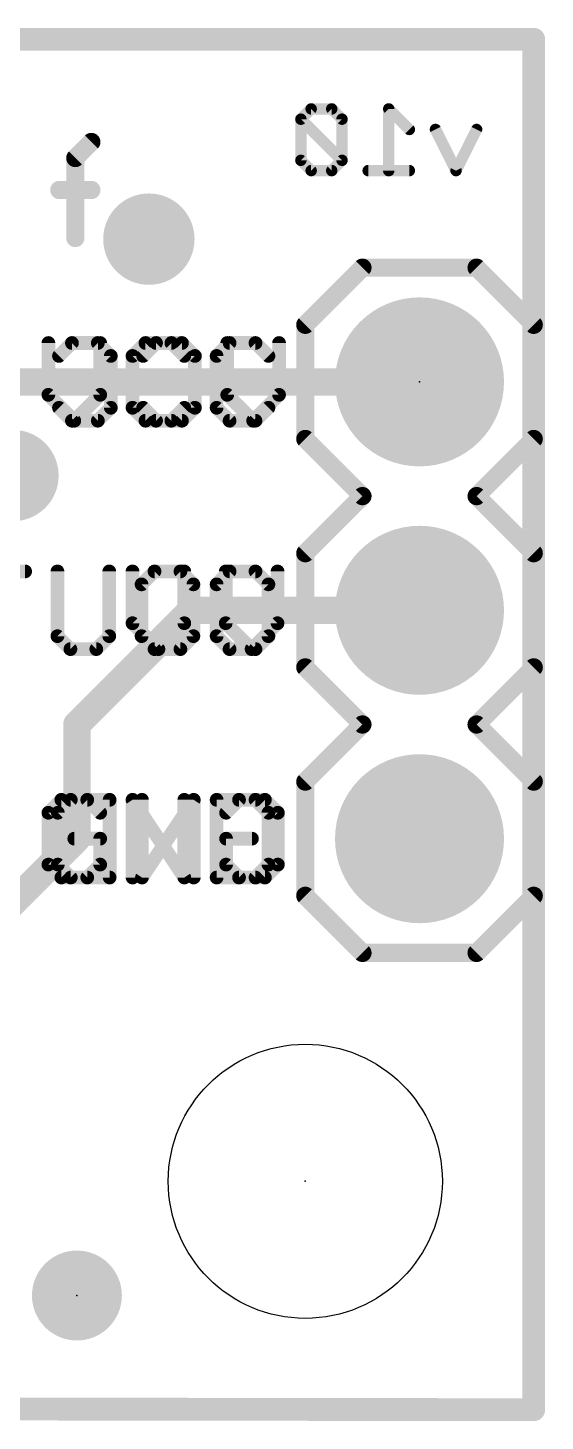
# Model space of a CAD drawing. Extents: x -33 to 74, y -16 to 15.
# Drawn here: x 26.12 to 31.88, y -0.13 to 15.37 of the extents above; entities that cross this region are included whole.
import ezdxf

# ---------------------------------------------------------------- set-up
doc = ezdxf.new("R2010")
doc.units = 0
for name, color, linetype in [('1', 12, 'CONTINUOUS'), ('16', 132, 'CONTINUOUS'), ('17', 110, 'CONTINUOUS'), ('18', 110, 'CONTINUOUS'), ('20', 53, 'CONTINUOUS'), ('21', 41, 'CONTINUOUS'), ('22', 40, 'CONTINUOUS'), ('23', 53, 'CONTINUOUS'), ('24', 53, 'CONTINUOUS'), ('51', 53, 'CONTINUOUS')]:
    doc.layers.add(name, color=color, linetype=linetype)

# ---------------------------------------------------------------- blocks, each defined once
blk = doc.blocks.new('PIE')
at = {"const_width": 0.5}
blk.add_lwpolyline([(0, -0.25, 1), (0, 0.25, 1), (0, -0.25)], format="xyb", dxfattribs=at)
blk = doc.blocks.new('RECT')
blk.add_solid([(-0.5, -0.5), (0.5, -0.5), (-0.5, 0.5), (0.5, 0.5)])
blk = doc.blocks.new('ROUNDP')
at = {"const_width": 0.5}
blk.add_lwpolyline([(0, -0.25, 1), (0, 0.25, 1), (0, -0.25)], format="xyb", dxfattribs=at)
blk = doc.blocks.new('ROUNDV')
at = {"const_width": 0.5}
blk.add_lwpolyline([(0, -0.25, 1), (0, 0.25, 1), (0, -0.25)], format="xyb", dxfattribs=at)

msp = doc.modelspace()

# ---------------------------------------------------------------- linework, layer by layer
at = {"layer": '1'}
for points, const_width in [([(31.75, 15.24), (12.7, 15.24)], 0.254), ([(31.75, 0), (31.75, 15.24)], 0.254), ([(26.67, 7.62), (27.94, 8.89)], 0.3048), ([(27.94, 8.89), (30.48, 8.89)], 0.3048), ([(26.67, 6.35), (26.67, 7.62)], 0.3048), ([(25.9105, 5.5905), (26.67, 6.35)], 0.3048), ([(12.7, 0.0254), (31.75, 0)], 0.254)]:
    msp.add_lwpolyline(points, dxfattribs=dict(at, const_width=const_width))
for points, const_width in [([(31.8135, 15.24, 1), (31.6865, 15.24)], 0.127), ([(31.75, 15.1765, 1), (31.75, 15.3035)], 0.127), ([(27.94, 8.9662, 1), (27.94, 8.8138)], 0.1524), ([(27.9939, 8.8361, 1), (27.8861, 8.9439)], 0.1524), ([(30.48, 8.8138, 1), (30.48, 8.9662)], 0.1524), ([(26.7462, 7.62, 1), (26.5938, 7.62)], 0.1524), ([(26.6161, 7.6739, 1), (26.7239, 7.5661)], 0.1524), ([(26.5938, 6.35, 1), (26.7462, 6.35)], 0.1524), ([(26.7239, 6.2961, 1), (26.6161, 6.4039)], 0.1524), ([(31.6865, 0, 1), (31.8135, 0)], 0.127), ([(31.7499, -0.0635, 1), (31.7501, 0.0635)], 0.127)]:
    msp.add_lwpolyline(points, format="xyb", dxfattribs=dict(at, const_width=const_width))
at = {"layer": '16'}
for points, const_width in [([(31.75, 15.24), (12.7, 15.24)], 0.254), ([(31.75, 0), (31.75, 15.24)], 0.254), ([(29.275, 14.4659), (29.1606, 14.3515)], 0.127), ([(29.1606, 14.3515), (29.1606, 13.8939)], 0.127), ([(29.6182, 13.8939), (29.1606, 14.3515)], 0.127), ([(29.5038, 14.4659), (29.275, 14.4659)], 0.127), ([(29.6182, 14.3515), (29.5038, 14.4659)], 0.127), ([(29.6182, 13.8939), (29.6182, 14.3515)], 0.127), ([(30.3666, 14.2371), (30.1378, 14.4659)], 0.127), ([(30.1378, 14.4659), (30.1378, 13.7795)], 0.127), ([(30.8862, 13.7795), (30.6574, 14.2371)], 0.127), ([(31.115, 14.2371), (30.8862, 13.7795)], 0.127), ([(29.1606, 13.8939), (29.275, 13.7795)], 0.127), ([(29.5038, 13.7795), (29.6182, 13.8939)], 0.127), ([(29.275, 13.7795), (29.5038, 13.7795)], 0.127), ([(30.3666, 13.7795), (29.909, 13.7795)], 0.127), ([(23.368, 11.43), (30.48, 11.43)], 0.3048), ([(12.7, 0.0254), (31.75, 0)], 0.254)]:
    msp.add_lwpolyline(points, dxfattribs=dict(at, const_width=const_width))
for points, const_width in [([(31.8135, 15.24, 1), (31.6865, 15.24)], 0.127), ([(31.75, 15.1765, 1), (31.75, 15.3035)], 0.127), ([(29.1923, 14.3515, 1), (29.1288, 14.3515)], 0.0635), ([(29.183, 14.3739, 1), (29.1381, 14.329)], 0.0635), ([(29.275, 14.4976, 1), (29.275, 14.4341)], 0.0635), ([(29.2974, 14.4434, 1), (29.2525, 14.4883)], 0.0635), ([(29.5262, 14.4883, 1), (29.4813, 14.4434)], 0.0635), ([(29.5038, 14.4341, 1), (29.5038, 14.4976)], 0.0635), ([(29.6499, 14.3515, 1), (29.5864, 14.3515)], 0.0635), ([(30.1695, 14.4659, 1), (30.106, 14.4659)], 0.0635), ([(30.1602, 14.4883, 1), (30.1153, 14.4434)], 0.0635), ([(29.1381, 14.3739, 1), (29.183, 14.329)], 0.0635), ([(29.5957, 14.329, 1), (29.6406, 14.3739)], 0.0635), ([(30.3441, 14.2146, 1), (30.389, 14.2595)], 0.0635), ([(30.6858, 14.2513, 1), (30.629, 14.2229)], 0.0635), ([(31.1434, 14.2229, 1), (31.0866, 14.2513)], 0.0635), ([(29.183, 13.9163, 1), (29.1381, 13.8714)], 0.0635), ([(29.6406, 13.8714, 1), (29.5957, 13.9163)], 0.0635), ([(29.5957, 13.8714, 1), (29.6406, 13.9163)], 0.0635), ([(29.1288, 13.8939, 1), (29.1923, 13.8939)], 0.0635), ([(29.275, 13.8113, 1), (29.275, 13.7477)], 0.0635), ([(29.2525, 13.757, 1), (29.2974, 13.802)], 0.0635), ([(29.4813, 13.802, 1), (29.5262, 13.757)], 0.0635), ([(29.5038, 13.7477, 1), (29.5038, 13.8113)], 0.0635), ([(29.5864, 13.8939, 1), (29.6499, 13.8939)], 0.0635), ([(29.909, 13.8113, 1), (29.909, 13.7477)], 0.0635), ([(30.106, 13.7795, 1), (30.1695, 13.7795)], 0.0635), ([(30.3666, 13.7477, 1), (30.3666, 13.8113)], 0.0635), ([(30.8578, 13.7937, 1), (30.9146, 13.7653)], 0.0635), ([(30.8578, 13.7653, 1), (30.9146, 13.7937)], 0.0635), ([(30.48, 11.3538, 1), (30.48, 11.5062)], 0.1524), ([(31.6865, 0, 1), (31.8135, 0)], 0.127), ([(31.7499, -0.0635, 1), (31.7501, 0.0635)], 0.127)]:
    msp.add_lwpolyline(points, format="xyb", dxfattribs=dict(at, const_width=const_width))
at = {"layer": '20', "const_width": 0.2032}
for points in [[(0, 15.24), (31.75, 15.24)], [(31.75, 15.24), (31.75, 0)], [(31.75, 0), (0, 0)]]:
    msp.add_lwpolyline(points, dxfattribs=at)
at = {"layer": '20', "const_width": 0.1016}
for points in [[(31.8008, 15.24, 1), (31.6992, 15.24)], [(31.75, 15.1892, 1), (31.75, 15.2908)], [(31.6992, 0, 1), (31.8008, 0)], [(31.75, -0.0508, 1), (31.75, 0.0508)]]:
    msp.add_lwpolyline(points, format="xyb", dxfattribs=at)
at = {"layer": '20'}
msp.add_circle((29.21, 2.54), 1.524, dxfattribs=at)
at = {"layer": '21'}
for points, const_width in [([(26.6525, 13.92), (26.8305, 14.0979)], 0.2032), ([(26.6525, 13.0302), (26.6525, 13.92)], 0.2032), ([(26.4746, 13.5641), (26.8305, 13.5641)], 0.2032), ([(29.845, 12.7), (29.21, 12.065)], 0.2032), ([(31.115, 12.7), (29.845, 12.7)], 0.2032), ([(31.75, 12.065), (31.115, 12.7)], 0.2032), ([(29.21, 10.795), (29.21, 12.065)], 0.2032), ([(31.75, 12.065), (31.75, 10.795)], 0.2032), ([(26.3526, 11.8625), (26.3526, 11.2863)], 0.1524), ([(26.9289, 11.2863), (26.9289, 11.8625)], 0.1524), ([(27.4322, 11.8625), (27.2882, 11.7185)], 0.1524), ([(27.7203, 11.8625), (27.4322, 11.8625)], 0.1524), ([(27.8644, 11.7185), (27.7203, 11.8625)], 0.1524), ([(28.3677, 11.8625), (28.2237, 11.7185)], 0.1524), ([(28.6559, 11.8625), (28.3677, 11.8625)], 0.1524), ([(28.7999, 11.7185), (28.6559, 11.8625)], 0.1524), ([(27.2882, 11.7185), (27.2882, 11.1423)], 0.1524), ([(28.2237, 11.7185), (28.2237, 11.1423)], 0.1524), ([(26.3526, 11.2863), (26.6408, 10.9982)], 0.1524), ([(26.6408, 10.9982), (26.9289, 11.2863)], 0.1524), ([(27.2882, 11.1423), (27.4322, 10.9982)], 0.1524), ([(27.7203, 10.9982), (27.8644, 11.1423)], 0.1524), ([(28.2237, 11.1423), (28.3677, 10.9982)], 0.1524), ([(28.6559, 10.9982), (28.7999, 11.1423)], 0.1524), ([(27.4322, 10.9982), (27.7203, 10.9982)], 0.1524), ([(28.3677, 10.9982), (28.6559, 10.9982)], 0.1524), ([(29.845, 10.16), (29.21, 10.795)], 0.2032), ([(31.75, 10.795), (31.115, 10.16)], 0.2032), ([(29.21, 9.525), (29.845, 10.16)], 0.2032), ([(31.115, 10.16), (31.75, 9.525)], 0.2032), ([(29.21, 8.255), (29.21, 9.525)], 0.2032), ([(31.75, 9.525), (31.75, 8.255)], 0.2032), ([(27.2882, 9.3225), (27.2882, 8.7463)], 0.1524), ([(27.8644, 8.7463), (27.8644, 9.3225)], 0.1524), ([(28.3677, 9.3225), (28.2237, 9.1785)], 0.1524), ([(28.6559, 9.3225), (28.3677, 9.3225)], 0.1524), ([(28.7999, 9.1785), (28.6559, 9.3225)], 0.1524), ([(28.2237, 9.1785), (28.2237, 8.6023)], 0.1524), ([(28.7999, 8.6023), (28.7999, 9.1785)], 0.1524), ([(27.2882, 8.7463), (27.5763, 8.4582)], 0.1524), ([(27.5763, 8.4582), (27.8644, 8.7463)], 0.1524), ([(28.2237, 8.6023), (28.3677, 8.4582)], 0.1524), ([(28.6559, 8.4582), (28.7999, 8.6023)], 0.1524), ([(28.3677, 8.4582), (28.6559, 8.4582)], 0.1524), ([(29.845, 7.62), (29.21, 8.255)], 0.2032), ([(31.75, 8.255), (31.115, 7.62)], 0.2032), ([(29.21, 6.985), (29.845, 7.62)], 0.2032), ([(31.115, 7.62), (31.75, 6.985)], 0.2032), ([(29.21, 5.715), (29.21, 6.985)], 0.2032), ([(31.75, 6.985), (31.75, 5.715)], 0.2032), ([(26.4967, 6.7825), (26.3526, 6.6385)], 0.1524), ([(26.7848, 6.7825), (26.4967, 6.7825)], 0.1524), ([(26.9289, 6.6385), (26.7848, 6.7825)], 0.1524), ([(27.2882, 5.9182), (27.2882, 6.7825)], 0.1524), ([(27.2882, 6.7825), (27.8644, 5.9182)], 0.1524), ([(27.8644, 5.9182), (27.8644, 6.7825)], 0.1524), ([(28.2237, 6.7825), (28.2237, 5.9182)], 0.1524), ([(28.6559, 6.7825), (28.2237, 6.7825)], 0.1524), ([(28.7999, 6.6385), (28.6559, 6.7825)], 0.1524), ([(26.3526, 6.6385), (26.3526, 6.0623)], 0.1524), ([(28.7999, 6.0623), (28.7999, 6.6385)], 0.1524), ([(26.9289, 6.3504), (26.6408, 6.3504)], 0.1524), ([(26.9289, 6.0623), (26.9289, 6.3504)], 0.1524), ([(26.3526, 6.0623), (26.4967, 5.9182)], 0.1524), ([(26.7848, 5.9182), (26.9289, 6.0623)], 0.1524), ([(28.6559, 5.9182), (28.7999, 6.0623)], 0.1524), ([(26.4967, 5.9182), (26.7848, 5.9182)], 0.1524), ([(28.2237, 5.9182), (28.6559, 5.9182)], 0.1524), ([(29.845, 5.08), (29.21, 5.715)], 0.2032), ([(31.75, 5.715), (31.115, 5.08)], 0.2032), ([(31.115, 5.08), (29.845, 5.08)], 0.2032)]:
    msp.add_lwpolyline(points, dxfattribs=dict(at, const_width=const_width))
for points, const_width in [([(26.8664, 14.062, 1), (26.7946, 14.1338)], 0.1016), ([(26.7033, 13.92, 1), (26.6017, 13.92)], 0.1016), ([(26.6166, 13.9559, 1), (26.6885, 13.884)], 0.1016), ([(26.4746, 13.6149, 1), (26.4746, 13.5133)], 0.1016), ([(26.8305, 13.5133, 1), (26.8305, 13.6149)], 0.1016), ([(26.6017, 13.0302, 1), (26.7033, 13.0302)], 0.1016), ([(29.845, 12.7508, 1), (29.845, 12.6492)], 0.1016), ([(29.8809, 12.6641, 1), (29.8091, 12.7359)], 0.1016), ([(31.1509, 12.7359, 1), (31.0791, 12.6641)], 0.1016), ([(31.115, 12.6492, 1), (31.115, 12.7508)], 0.1016), ([(29.2608, 12.065, 1), (29.1592, 12.065)], 0.1016), ([(29.1741, 12.1009, 1), (29.2459, 12.0291)], 0.1016), ([(31.8008, 12.065, 1), (31.6992, 12.065)], 0.1016), ([(31.7141, 12.0291, 1), (31.7859, 12.1009)], 0.1016), ([(26.3907, 11.8625, 1), (26.3145, 11.8625)], 0.0762), ([(26.967, 11.8625, 1), (26.8908, 11.8625)], 0.0762), ([(27.4322, 11.9006, 1), (27.4322, 11.8244)], 0.0762), ([(27.4592, 11.8356, 1), (27.4053, 11.8895)], 0.0762), ([(27.7473, 11.8895, 1), (27.6934, 11.8356)], 0.0762), ([(27.7203, 11.8244, 1), (27.7203, 11.9006)], 0.0762), ([(28.3677, 11.9006, 1), (28.3677, 11.8244)], 0.0762), ([(28.3947, 11.8356, 1), (28.3408, 11.8895)], 0.0762), ([(28.6828, 11.8895, 1), (28.6289, 11.8356)], 0.0762), ([(28.6559, 11.8244, 1), (28.6559, 11.9006)], 0.0762), ([(27.2612, 11.7454, 1), (27.3151, 11.6915)], 0.0762), ([(27.3263, 11.7185, 1), (27.2501, 11.7185)], 0.0762), ([(27.8374, 11.6915, 1), (27.8913, 11.7454)], 0.0762), ([(28.1967, 11.7454, 1), (28.2506, 11.6915)], 0.0762), ([(28.2618, 11.7185, 1), (28.1856, 11.7185)], 0.0762), ([(28.773, 11.6915, 1), (28.8268, 11.7454)], 0.0762), ([(26.3796, 11.3133, 1), (26.3257, 11.2594)], 0.0762), ([(26.3145, 11.2863, 1), (26.3907, 11.2863)], 0.0762), ([(26.8908, 11.2863, 1), (26.967, 11.2863)], 0.0762), ([(26.9558, 11.2594, 1), (26.9019, 11.3133)], 0.0762), ([(27.3151, 11.1692, 1), (27.2612, 11.1153)], 0.0762), ([(27.2501, 11.1423, 1), (27.3263, 11.1423)], 0.0762), ([(27.8913, 11.1153, 1), (27.8374, 11.1692)], 0.0762), ([(28.2506, 11.1692, 1), (28.1967, 11.1153)], 0.0762), ([(28.1856, 11.1423, 1), (28.2618, 11.1423)], 0.0762), ([(28.8268, 11.1153, 1), (28.773, 11.1692)], 0.0762), ([(26.6138, 11.0251, 1), (26.6677, 10.9713)], 0.0762), ([(26.6138, 10.9713, 1), (26.6677, 11.0251)], 0.0762), ([(27.4322, 11.0363, 1), (27.4322, 10.9601)], 0.0762), ([(27.4053, 10.9713, 1), (27.4592, 11.0251)], 0.0762), ([(27.6934, 11.0251, 1), (27.7473, 10.9713)], 0.0762), ([(27.7203, 10.9601, 1), (27.7203, 11.0363)], 0.0762), ([(28.3677, 11.0363, 1), (28.3677, 10.9601)], 0.0762), ([(28.3408, 10.9713, 1), (28.3947, 11.0251)], 0.0762), ([(28.6289, 11.0251, 1), (28.6828, 10.9713)], 0.0762), ([(28.6559, 10.9601, 1), (28.6559, 11.0363)], 0.0762), ([(29.2459, 10.8309, 1), (29.1741, 10.7591)], 0.1016), ([(31.7859, 10.7591, 1), (31.7141, 10.8309)], 0.1016), ([(29.1592, 10.795, 1), (29.2608, 10.795)], 0.1016), ([(31.6992, 10.795, 1), (31.8008, 10.795)], 0.1016), ([(29.8809, 10.1241, 1), (29.8091, 10.1959)], 0.1016), ([(29.8091, 10.1241, 1), (29.8809, 10.1959)], 0.1016), ([(31.1509, 10.1959, 1), (31.0791, 10.1241)], 0.1016), ([(31.0791, 10.1959, 1), (31.1509, 10.1241)], 0.1016), ([(29.2608, 9.525, 1), (29.1592, 9.525)], 0.1016), ([(29.1741, 9.5609, 1), (29.2459, 9.4891)], 0.1016), ([(31.8008, 9.525, 1), (31.6992, 9.525)], 0.1016), ([(31.7141, 9.4891, 1), (31.7859, 9.5609)], 0.1016), ([(27.3263, 9.3225, 1), (27.2501, 9.3225)], 0.0762), ([(27.9025, 9.3225, 1), (27.8263, 9.3225)], 0.0762), ([(28.3677, 9.3606, 1), (28.3677, 9.2844)], 0.0762), ([(28.3947, 9.2956, 1), (28.3408, 9.3495)], 0.0762), ([(28.6828, 9.3495, 1), (28.6289, 9.2956)], 0.0762), ([(28.6559, 9.2844, 1), (28.6559, 9.3606)], 0.0762), ([(28.1967, 9.2054, 1), (28.2506, 9.1515)], 0.0762), ([(28.2618, 9.1785, 1), (28.1856, 9.1785)], 0.0762), ([(28.838, 9.1785, 1), (28.7618, 9.1785)], 0.0762), ([(28.773, 9.1515, 1), (28.8268, 9.2054)], 0.0762), ([(27.3151, 8.7733, 1), (27.2612, 8.7194)], 0.0762), ([(27.2501, 8.7463, 1), (27.3263, 8.7463)], 0.0762), ([(27.8263, 8.7463, 1), (27.9025, 8.7463)], 0.0762), ([(27.8913, 8.7194, 1), (27.8374, 8.7733)], 0.0762), ([(28.2506, 8.6292, 1), (28.1967, 8.5753)], 0.0762), ([(28.8268, 8.5753, 1), (28.773, 8.6292)], 0.0762), ([(27.5493, 8.4851, 1), (27.6032, 8.4313)], 0.0762), ([(27.5493, 8.4313, 1), (27.6032, 8.4851)], 0.0762), ([(28.1856, 8.6023, 1), (28.2618, 8.6023)], 0.0762), ([(28.3677, 8.4963, 1), (28.3677, 8.4201)], 0.0762), ([(28.3408, 8.4313, 1), (28.3947, 8.4851)], 0.0762), ([(28.6289, 8.4851, 1), (28.6828, 8.4313)], 0.0762), ([(28.6559, 8.4201, 1), (28.6559, 8.4963)], 0.0762), ([(28.7618, 8.6023, 1), (28.838, 8.6023)], 0.0762), ([(29.2459, 8.2909, 1), (29.1741, 8.2191)], 0.1016), ([(29.1592, 8.255, 1), (29.2608, 8.255)], 0.1016), ([(31.6992, 8.255, 1), (31.8008, 8.255)], 0.1016), ([(31.7859, 8.2191, 1), (31.7141, 8.2909)], 0.1016), ([(29.8809, 7.5841, 1), (29.8091, 7.6559)], 0.1016), ([(29.8091, 7.5841, 1), (29.8809, 7.6559)], 0.1016), ([(31.1509, 7.6559, 1), (31.0791, 7.5841)], 0.1016), ([(31.0791, 7.6559, 1), (31.1509, 7.5841)], 0.1016), ([(29.2608, 6.985, 1), (29.1592, 6.985)], 0.1016), ([(29.1741, 7.0209, 1), (29.2459, 6.9491)], 0.1016), ([(31.8008, 6.985, 1), (31.6992, 6.985)], 0.1016), ([(31.7141, 6.9491, 1), (31.7859, 7.0209)], 0.1016), ([(26.4967, 6.8206, 1), (26.4967, 6.7444)], 0.0762), ([(26.5236, 6.7556, 1), (26.4698, 6.8095)], 0.0762), ([(26.8118, 6.8095, 1), (26.7579, 6.7556)], 0.0762), ([(26.7848, 6.7444, 1), (26.7848, 6.8206)], 0.0762), ([(27.3199, 6.8037, 1), (27.2565, 6.7614)], 0.0762), ([(27.3263, 6.7825, 1), (27.2501, 6.7825)], 0.0762), ([(27.9025, 6.7825, 1), (27.8263, 6.7825)], 0.0762), ([(28.2618, 6.7825, 1), (28.1856, 6.7825)], 0.0762), ([(28.2237, 6.8206, 1), (28.2237, 6.7444)], 0.0762), ([(28.6828, 6.8095, 1), (28.6289, 6.7556)], 0.0762), ([(28.6559, 6.7444, 1), (28.6559, 6.8206)], 0.0762), ([(26.3907, 6.6385, 1), (26.3145, 6.6385)], 0.0762), ([(26.3257, 6.6654, 1), (26.3796, 6.6115)], 0.0762), ([(26.9019, 6.6115, 1), (26.9558, 6.6654)], 0.0762), ([(28.838, 6.6385, 1), (28.7618, 6.6385)], 0.0762), ([(28.773, 6.6115, 1), (28.8268, 6.6654)], 0.0762), ([(26.6408, 6.3885, 1), (26.6408, 6.3123)], 0.0762), ([(26.967, 6.3504, 1), (26.8908, 6.3504)], 0.0762), ([(26.9289, 6.3123, 1), (26.9289, 6.3885)], 0.0762), ([(26.3796, 6.0892, 1), (26.3257, 6.0353)], 0.0762), ([(26.3145, 6.0623, 1), (26.3907, 6.0623)], 0.0762), ([(26.8908, 6.0623, 1), (26.967, 6.0623)], 0.0762), ([(26.9558, 6.0353, 1), (26.9019, 6.0892)], 0.0762), ([(28.7618, 6.0623, 1), (28.838, 6.0623)], 0.0762), ([(28.8268, 6.0353, 1), (28.773, 6.0892)], 0.0762), ([(26.4967, 5.9563, 1), (26.4967, 5.8801)], 0.0762), ([(26.4698, 5.8913, 1), (26.5236, 5.9451)], 0.0762), ([(26.7579, 5.9451, 1), (26.8118, 5.8913)], 0.0762), ([(26.7848, 5.8801, 1), (26.7848, 5.9563)], 0.0762), ([(27.2501, 5.9182, 1), (27.3263, 5.9182)], 0.0762), ([(27.8263, 5.9182, 1), (27.9025, 5.9182)], 0.0762), ([(27.8327, 5.8971, 1), (27.8961, 5.9393)], 0.0762), ([(28.2237, 5.9563, 1), (28.2237, 5.8801)], 0.0762), ([(28.1856, 5.9182, 1), (28.2618, 5.9182)], 0.0762), ([(28.6289, 5.9451, 1), (28.6828, 5.8913)], 0.0762), ([(28.6559, 5.8801, 1), (28.6559, 5.9563)], 0.0762), ([(29.2459, 5.7509, 1), (29.1741, 5.6791)], 0.1016), ([(29.1592, 5.715, 1), (29.2608, 5.715)], 0.1016), ([(31.6992, 5.715, 1), (31.8008, 5.715)], 0.1016), ([(31.7859, 5.6791, 1), (31.7141, 5.7509)], 0.1016), ([(29.845, 5.1308, 1), (29.845, 5.0292)], 0.1016), ([(29.8091, 5.0441, 1), (29.8809, 5.1159)], 0.1016), ([(31.0791, 5.1159, 1), (31.1509, 5.0441)], 0.1016), ([(31.115, 5.0292, 1), (31.115, 5.1308)], 0.1016)]:
    msp.add_lwpolyline(points, format="xyb", dxfattribs=dict(at, const_width=const_width))
at = {"layer": '22', "const_width": 0.1524}
for points in [[(26.4705, 11.7185), (26.6146, 11.8625)], [(26.6146, 11.8625), (26.9027, 11.8625)], [(26.9027, 11.8625), (27.0467, 11.7185)], [(27.406, 11.7185), (27.5501, 11.8625)], [(27.5501, 11.8625), (27.8382, 11.8625)], [(27.8382, 11.8625), (27.9822, 11.7185)], [(28.3415, 11.2863), (28.3415, 11.8625)], [(28.9178, 11.8625), (28.9178, 11.2863)], [(27.0467, 11.7185), (27.0467, 11.1423)], [(27.9822, 11.7185), (27.9822, 11.1423)], [(28.6296, 10.9982), (28.3415, 11.2863)], [(28.9178, 11.2863), (28.6296, 10.9982)], [(26.6146, 10.9982), (26.4705, 11.1423)], [(27.0467, 11.1423), (26.9027, 10.9982)], [(27.5501, 10.9982), (27.406, 11.1423)], [(27.9822, 11.1423), (27.8382, 10.9982)], [(26.9027, 10.9982), (26.6146, 10.9982)], [(27.8382, 10.9982), (27.5501, 10.9982)], [(26.0942, 9.3225), (25.518, 9.3225)], [(26.4535, 8.6023), (26.4535, 9.3225)], [(27.0297, 9.3225), (27.0297, 8.6023)], [(27.389, 9.1785), (27.5331, 9.3225)], [(27.5331, 9.3225), (27.8212, 9.3225)], [(27.8212, 9.3225), (27.9653, 9.1785)], [(28.3246, 8.7463), (28.3246, 9.3225)], [(28.9008, 9.3225), (28.9008, 8.7463)], [(27.389, 8.6023), (27.389, 9.1785)], [(27.9653, 9.1785), (27.9653, 8.6023)], [(26.5976, 8.4582), (26.4535, 8.6023)], [(27.0297, 8.6023), (26.8857, 8.4582)], [(27.5331, 8.4582), (27.389, 8.6023)], [(27.9653, 8.6023), (27.8212, 8.4582)], [(28.6127, 8.4582), (28.3246, 8.7463)], [(28.9008, 8.7463), (28.6127, 8.4582)], [(26.8857, 8.4582), (26.5976, 8.4582)], [(27.8212, 8.4582), (27.5331, 8.4582)], [(26.4578, 6.6385), (26.6019, 6.7825)], [(26.6019, 6.7825), (27.034, 6.7825)], [(27.034, 6.7825), (27.034, 5.9182)], [(27.9695, 6.7825), (27.3933, 5.9182)], [(27.3933, 5.9182), (27.3933, 6.7825)], [(27.9695, 5.9182), (27.9695, 6.7825)], [(28.3288, 6.6385), (28.4729, 6.7825)], [(28.4729, 6.7825), (28.761, 6.7825)], [(28.761, 6.7825), (28.9051, 6.6385)], [(26.4578, 6.0623), (26.4578, 6.6385)], [(28.9051, 6.6385), (28.9051, 6.0623)], [(28.3288, 6.0623), (28.3288, 6.3504)], [(28.3288, 6.3504), (28.6169, 6.3504)], [(26.6019, 5.9182), (26.4578, 6.0623)], [(28.4729, 5.9182), (28.3288, 6.0623)], [(28.9051, 6.0623), (28.761, 5.9182)], [(27.034, 5.9182), (26.6019, 5.9182)], [(28.761, 5.9182), (28.4729, 5.9182)]]:
    msp.add_lwpolyline(points, dxfattribs=at)
at = {"layer": '22', "const_width": 0.0762}
for points in [[(26.6146, 11.9006, 1), (26.6146, 11.8244)], [(26.6415, 11.8356, 1), (26.5876, 11.8895)], [(26.9296, 11.8895, 1), (26.8757, 11.8356)], [(26.9027, 11.8244, 1), (26.9027, 11.9006)], [(27.5501, 11.9006, 1), (27.5501, 11.8244)], [(27.577, 11.8356, 1), (27.5231, 11.8895)], [(27.8651, 11.8895, 1), (27.8112, 11.8356)], [(27.8382, 11.8244, 1), (27.8382, 11.9006)], [(28.3796, 11.8625, 1), (28.3034, 11.8625)], [(28.9559, 11.8625, 1), (28.8797, 11.8625)], [(26.4436, 11.7454, 1), (26.4974, 11.6915)], [(27.0848, 11.7185, 1), (27.0086, 11.7185)], [(27.0198, 11.6915, 1), (27.0737, 11.7454)], [(27.3791, 11.7454, 1), (27.433, 11.6915)], [(28.0203, 11.7185, 1), (27.9441, 11.7185)], [(27.9553, 11.6915, 1), (28.0092, 11.7454)], [(28.3685, 11.3133, 1), (28.3146, 11.2594)], [(28.3034, 11.2863, 1), (28.3796, 11.2863)], [(28.8797, 11.2863, 1), (28.9559, 11.2863)], [(28.9447, 11.2594, 1), (28.8908, 11.3133)], [(26.4974, 11.1692, 1), (26.4436, 11.1153)], [(27.0086, 11.1423, 1), (27.0848, 11.1423)], [(27.0737, 11.1153, 1), (27.0198, 11.1692)], [(27.433, 11.1692, 1), (27.3791, 11.1153)], [(27.9441, 11.1423, 1), (28.0203, 11.1423)], [(28.0092, 11.1153, 1), (27.9553, 11.1692)], [(26.6146, 11.0363, 1), (26.6146, 10.9601)], [(26.5876, 10.9713, 1), (26.6415, 11.0251)], [(26.8757, 11.0251, 1), (26.9296, 10.9713)], [(26.9027, 10.9601, 1), (26.9027, 11.0363)], [(27.5501, 11.0363, 1), (27.5501, 10.9601)], [(27.5231, 10.9713, 1), (27.577, 11.0251)], [(27.8112, 11.0251, 1), (27.8651, 10.9713)], [(27.8382, 10.9601, 1), (27.8382, 11.0363)], [(28.6027, 11.0251, 1), (28.6566, 10.9713)], [(28.6027, 10.9713, 1), (28.6566, 11.0251)], [(26.0942, 9.2844, 1), (26.0942, 9.3606)], [(26.4916, 9.3225, 1), (26.4154, 9.3225)], [(27.0678, 9.3225, 1), (26.9916, 9.3225)], [(27.5331, 9.3606, 1), (27.5331, 9.2844)], [(27.56, 9.2956, 1), (27.5061, 9.3495)], [(27.8481, 9.3495, 1), (27.7943, 9.2956)], [(27.8212, 9.2844, 1), (27.8212, 9.3606)], [(28.3627, 9.3225, 1), (28.2865, 9.3225)], [(28.9389, 9.3225, 1), (28.8627, 9.3225)], [(27.4271, 9.1785, 1), (27.3509, 9.1785)], [(27.3621, 9.2054, 1), (27.416, 9.1515)], [(28.0034, 9.1785, 1), (27.9272, 9.1785)], [(27.9383, 9.1515, 1), (27.9922, 9.2054)], [(26.4805, 8.6292, 1), (26.4266, 8.5753)], [(27.0567, 8.5753, 1), (27.0028, 8.6292)], [(27.416, 8.6292, 1), (27.3621, 8.5753)], [(27.9922, 8.5753, 1), (27.9383, 8.6292)], [(28.3515, 8.7733, 1), (28.2976, 8.7194)], [(28.2865, 8.7463, 1), (28.3627, 8.7463)], [(28.8627, 8.7463, 1), (28.9389, 8.7463)], [(28.9277, 8.7194, 1), (28.8738, 8.7733)], [(26.4154, 8.6023, 1), (26.4916, 8.6023)], [(26.5976, 8.4963, 1), (26.5976, 8.4201)], [(26.5706, 8.4313, 1), (26.6245, 8.4851)], [(26.8587, 8.4851, 1), (26.9126, 8.4313)], [(26.8857, 8.4201, 1), (26.8857, 8.4963)], [(26.9916, 8.6023, 1), (27.0678, 8.6023)], [(27.3509, 8.6023, 1), (27.4271, 8.6023)], [(27.5331, 8.4963, 1), (27.5331, 8.4201)], [(27.5061, 8.4313, 1), (27.56, 8.4851)], [(27.7943, 8.4851, 1), (27.8481, 8.4313)], [(27.8212, 8.4201, 1), (27.8212, 8.4963)], [(27.9272, 8.6023, 1), (28.0034, 8.6023)], [(28.5857, 8.4851, 1), (28.6396, 8.4313)], [(28.5857, 8.4313, 1), (28.6396, 8.4851)], [(26.6019, 6.8206, 1), (26.6019, 6.7444)], [(26.6288, 6.7556, 1), (26.5749, 6.8095)], [(27.0721, 6.7825, 1), (26.9959, 6.7825)], [(27.034, 6.7444, 1), (27.034, 6.8206)], [(27.4314, 6.7825, 1), (27.3552, 6.7825)], [(28.0076, 6.7825, 1), (27.9314, 6.7825)], [(28.0012, 6.7614, 1), (27.9378, 6.8037)], [(28.4729, 6.8206, 1), (28.4729, 6.7444)], [(28.4998, 6.7556, 1), (28.4459, 6.8095)], [(28.7879, 6.8095, 1), (28.7341, 6.7556)], [(28.761, 6.7444, 1), (28.761, 6.8206)], [(26.4959, 6.6385, 1), (26.4197, 6.6385)], [(26.4309, 6.6654, 1), (26.4847, 6.6115)], [(28.3019, 6.6654, 1), (28.3558, 6.6115)], [(28.9432, 6.6385, 1), (28.867, 6.6385)], [(28.8781, 6.6115, 1), (28.932, 6.6654)], [(28.3669, 6.3504, 1), (28.2907, 6.3504)], [(28.3288, 6.3885, 1), (28.3288, 6.3123)], [(28.6169, 6.3123, 1), (28.6169, 6.3885)], [(26.4847, 6.0892, 1), (26.4309, 6.0353)], [(26.4197, 6.0623, 1), (26.4959, 6.0623)], [(28.3558, 6.0892, 1), (28.3019, 6.0353)], [(28.2907, 6.0623, 1), (28.3669, 6.0623)], [(28.867, 6.0623, 1), (28.9432, 6.0623)], [(28.932, 6.0353, 1), (28.8781, 6.0892)], [(26.6019, 5.9563, 1), (26.6019, 5.8801)], [(26.5749, 5.8913, 1), (26.6288, 5.9451)], [(26.9959, 5.9182, 1), (27.0721, 5.9182)], [(27.034, 5.8801, 1), (27.034, 5.9563)], [(27.3616, 5.9393, 1), (27.425, 5.8971)], [(27.3552, 5.9182, 1), (27.4314, 5.9182)], [(27.9314, 5.9182, 1), (28.0076, 5.9182)], [(28.4729, 5.9563, 1), (28.4729, 5.8801)], [(28.4459, 5.8913, 1), (28.4998, 5.9451)], [(28.7341, 5.9451, 1), (28.7879, 5.8913)], [(28.761, 5.8801, 1), (28.761, 5.9563)]]:
    msp.add_lwpolyline(points, format="xyb", dxfattribs=at)
at = {"layer": '23'}
for p in [(30.48, 11.43), (29.21, 2.54), (26.67, 1.27)]:
    msp.add_point(p, dxfattribs=at)
at = {"layer": '24'}
msp.add_point((26.67, 1.27), dxfattribs=at)

# ---------------------------------------------------------------- block references
at = {"layer": '1'}
msp.add_blockref('PIE', (26.67, 1.27), dxfattribs=at)
at = {"layer": '16'}
msp.add_blockref('PIE', (26.67, 1.27), dxfattribs=at)
at = {"layer": '17', "xscale": 1.8796, "yscale": 1.8796}
for p in [(30.48, 11.43), (30.48, 11.43), (30.48, 8.89), (30.48, 8.89), (30.48, 6.35), (30.48, 6.35)]:
    msp.add_blockref('ROUNDP', p, dxfattribs=at)
at = {"layer": '18', "xscale": 1.016, "yscale": 1.016}
for p in [(27.4701, 13.0175), (27.4701, 13.0175), (25.9588, 10.3886), (25.9588, 10.3886)]:
    msp.add_blockref('ROUNDV', p, dxfattribs=at)
at = {"layer": '51', "xscale": 0.508, "yscale": 0.508, "rotation": 270}
for p in [(30.48, 11.43), (30.48, 8.89), (30.48, 6.35)]:
    msp.add_blockref('RECT', p, dxfattribs=at)

doc.saveas('drawing.dxf')
